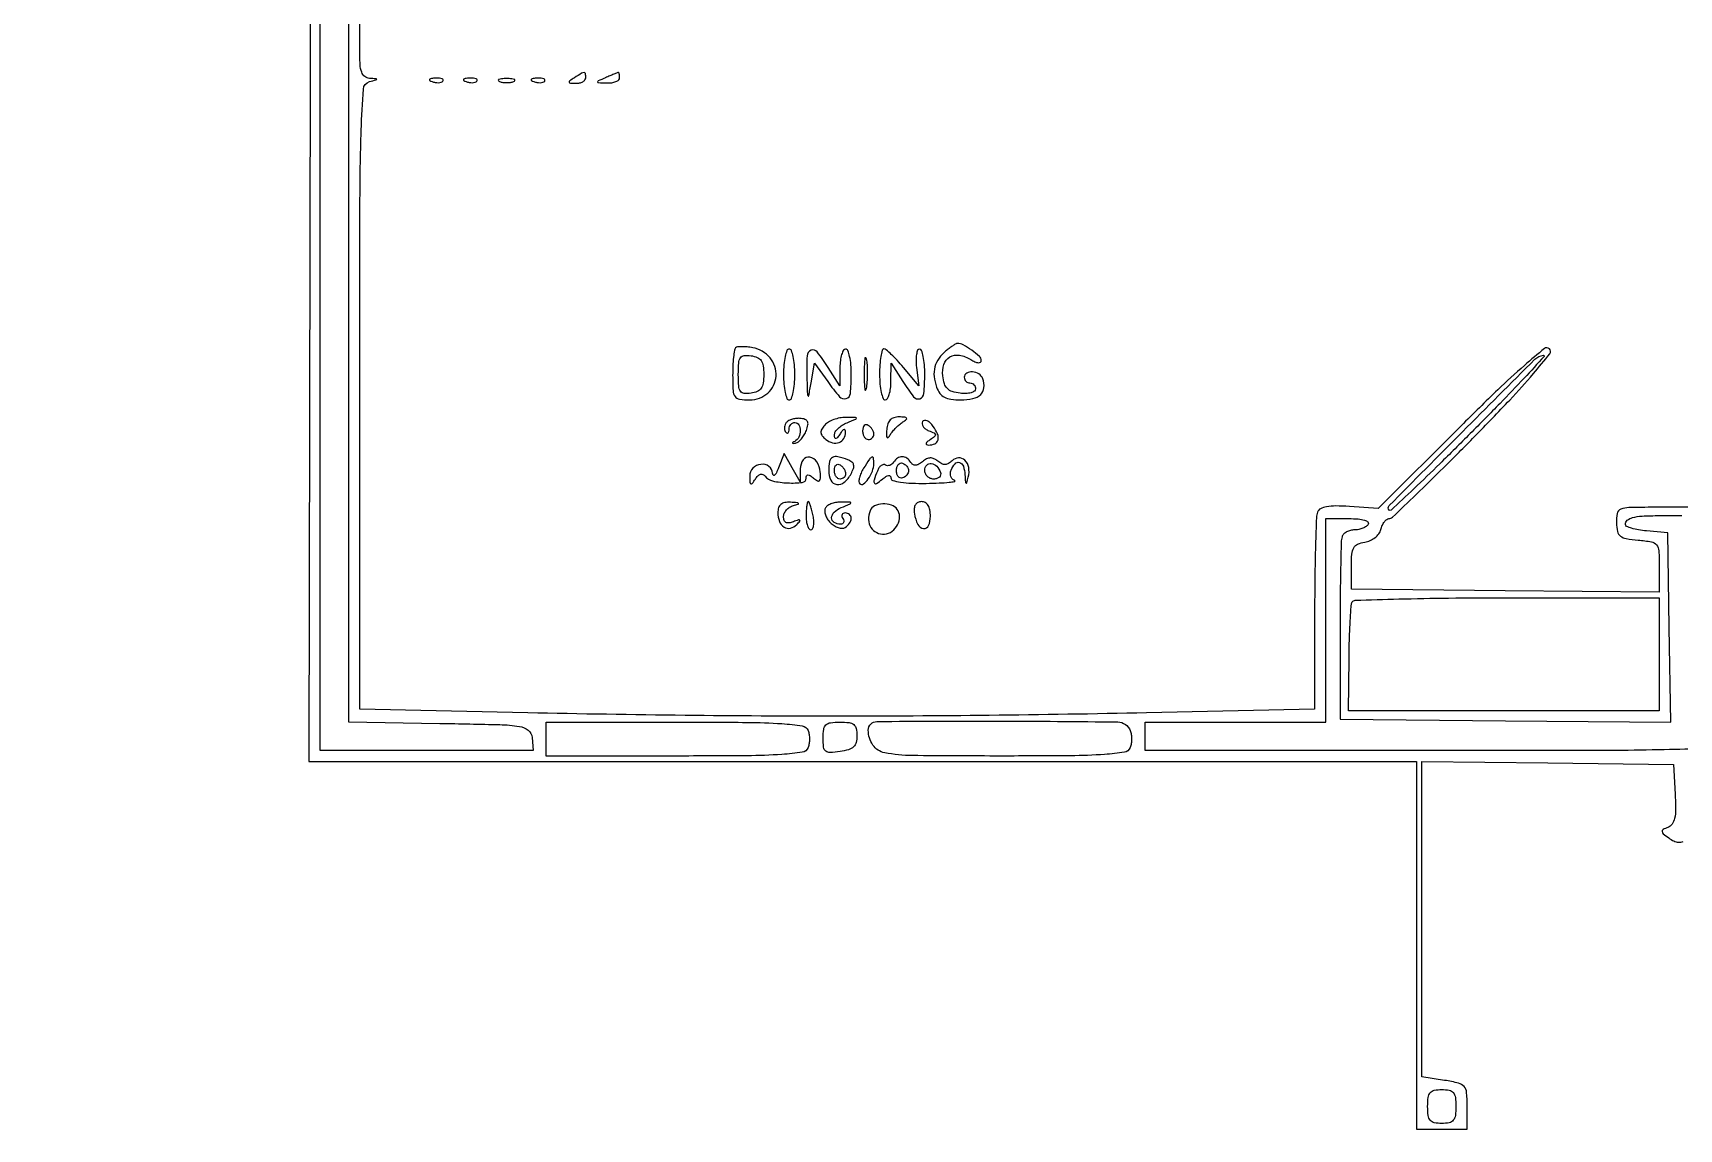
# Model space of a CAD drawing. Extents: x 21 to 512, y 29 to 785.
# Drawn here: x 21.2 to 312.5, y 29 to 222.9 of the extents above; entities that cross this region are included whole.
import ezdxf

# ---------------------------------------------------------------- set-up
doc = ezdxf.new("R2010")
doc.units = 0
doc.header["$MEASUREMENT"] = 0

msp = doc.modelspace()

# ---------------------------------------------------------------- linework, layer by layer
for points in [[(317.228209, 96.282213, -0.000896), (309.856383, 96.108519, -0.003436), (301.396237, 95.982515, -0.00218), (291.537705, 95.946429, -0.000003), (280.018619, 95.954561, -0.000002), (266.451701, 95.964286, -0.000002), (253.030786, 95.974017, -0.000004), (242, 95.982143), (218, 96), (218, 98.5), (218, 101), (234, 101), (250, 101), (250, 119), (250, 137), (254.059017, 137, -0.019531), (255.688628, 136.936318, -0.051222), (256.83874, 136.726474, -0.106919), (257.437431, 136.402624, -0.369423), (257.5, 136, -0.106804), (257.130938, 135.616623, -0.051141), (256.524778, 135.29375, -0.04742), (255.79535, 135.074119, -0.049465), (255.047972, 135, 0.063825), (254.319706, 134.906657, 0.065676), (253.646081, 134.632812, 0.072551), (253.126653, 134.227907, 0.120881), (252.850973, 133.75, 0.063962), (252.705474, 132.818094, 0.001455), (252.596368, 128.314063, 0.003239), (252.517996, 123.030097, 0.002185), (252.493984, 117), (252.5, 101.5), (281.763846, 101.234873), (311.027693, 100.969747), (310.763846, 117.734873), (310.5, 134.5), (306.75, 134.810365, -0.02135), (305.312942, 134.991333, -0.033426), (304.101562, 135.281099, -0.03592), (303.22149, 135.625922, -0.28906), (303, 135.977032, -0.219247), (303.336122, 136.706723, -0.113685), (304.244406, 137.180824, -0.050732), (305.955467, 137.445199, -0.010529), (309.000867, 137.539219), (313, 137.578438)], [(70.332849, 261.972076, 0.000253), (70.225401, 216.25), (70, 94), (168, 94), (266, 94), (266, 61.5), (266, 29), (270.5, 29), (275, 29), (275, 32.988182, 0.020232), (274.899409, 35.473087, 0.159288), (274.459164, 36.52361, 0.156724), (273.480085, 37.120011, 0.019411), (271, 37.615991), (267, 38.255616), (267, 66.14694), (267, 94.038263), (289.25, 93.769132), (311.5, 93.5), (311.802647, 88.238818, -0.01374), (311.882397, 85.579794, -0.054344), (311.709418, 83.955226, -0.09957), (311.270399, 82.953755, -0.149284), (310.523257, 82.370551, 0.030083), (309.669647, 81.982622, 0.299212), (309.489324, 81.654593, 0.202667), (309.694551, 81.259191, 0.015189), (310.671159, 80.498504, 0.049893), (311.579511, 79.964246, 0.094711), (312.40001, 79.760752, 0.097722), (313.2203, 79.876831, 0.055769)], [(315, 139), (308.149086, 139, 0.005302), (303.617679, 138.951949, 0.091673), (302.17453, 138.653331, 0.248058), (301.543586, 137.900621, 0.06208), (301.399086, 136.25, 0.047055), (301.599472, 134.725814, 0.170248), (302.113253, 133.909997, 0.126497), (303.127732, 133.457139, 0.021408), (305.25, 133.189635, -0.021808), (307.618263, 132.889199, -0.18568), (308.522182, 132.351078, -0.15409), (308.920889, 131.294616, -0.013775), (309, 128.423563), (309, 123.967856), (281.75, 124.233928), (254.5, 124.5), (254.5, 128.5, -0.018916), (254.583999, 130.719504, -0.106383), (254.918781, 131.851186, -0.167598), (255.611412, 132.482471, -0.066707), (256.865775, 132.834723, 0.069612), (257.809338, 133.105591, 0.061806), (258.684846, 133.632787, 0.064842), (259.364909, 134.325987, 0.097949), (259.732406, 135.084723, -0.042097), (259.991608, 135.817656, -0.053218), (260.355053, 136.437387, -0.063187), (260.761724, 136.862745, -0.172081), (261.148723, 137, 0.192056), (261.758679, 137.243264, 0.001277), (265.979007, 141.266833, 0.00478), (270.78098, 145.957275, 0.003006), (276.306702, 151.52539, 0.004516), (282.524788, 157.982631, 0.012712), (286.715442, 162.645824, 0.008852), (289.606429, 166.156105, 0.381162), (289.555679, 167.044321, 0.384375), (288.669167, 167.089989, 0.008583), (285.126133, 164.108001, 0.012506), (280.42511, 159.799996, 0.004438), (273.913351, 153.413496), (259.264564, 138.78913), (254.142567, 139.144565, 0.015361), (251.751739, 139.23681, 0.044902), (250.108606, 139.101936, 0.072194), (249.043343, 138.753899, 0.188427), (248.510285, 138.168213, 0.08271), (248.305583, 137.162819, 0.001913), (248.149896, 132.297229, 0.004207), (248.036992, 126.580276, 0.002833), (248, 120.052057), (248, 103.267689), (218.25, 102.634613, -0.002524), (190.409901, 102.18275, -0.002795), (163.5, 102.032299, -0.002795), (136.590099, 102.18275, -0.002524), (108.75, 102.634613), (79, 103.267689), (79, 158.56052, -0.00059), (79.040286, 192.685783, -0.007255), (79.25998, 205.706984, -0.010598), (79.64278, 212.981307, -0.320718), (80.75, 214.310674, 0.001923), (81.926177, 214.622879, 0.339035), (82, 214.719237, 0.392517), (81.923939, 214.801199, 0.002113), (80.75, 214.883999, -0.147358), (79.883098, 215.209115, -0.148528), (79.3433, 215.958101, -0.069301), (79.069404, 217.373057, -0.013208), (79, 220), (79, 225)]]:
    msp.add_lwpolyline(points, format="xyb")
for points in [[(77, 200.024771), (77, 101.049543), (93.16807, 100.774771, -0.001897), (103.779518, 100.554161, -0.032208), (107.259618, 100.243702, -0.133547), (108.826652, 99.545992, -0.206165), (109.500951, 98.25), (109.665762, 96), (90.832881, 96), (72, 96), (72, 197.5), (72, 299), (74.5, 299), (77, 299)], [(117, 215, 0.011213), (116.169589, 214.436556, 0.309569), (116.083458, 214.201904, 0.327416), (116.271084, 214.047261, 0.011938), (117.25, 214.015313, 0.055234), (117.919445, 214.083567, 0.075283), (118.485938, 214.298248, 0.095191), (118.865757, 214.619685, 0.17131), (119, 215, 0.042895), (118.938046, 215.720828, 0.364836), (118.707705, 215.914708, 0.137048), (118.26282, 215.790433, 0.007234)], [(122.5, 215, 0.003751), (121.185338, 214.423348, 0.368608), (121.104278, 214.252774, 0.326773), (121.261086, 214.12689, 0.003386), (122.75, 214.070285, 0.042539), (123.611453, 214.116676, 0.063338), (124.339062, 214.314396, 0.084397), (124.831198, 214.623102, 0.213708), (125, 215, 0.023697), (124.982054, 215.378436, 0.042003), (124.926563, 215.685604, 0.057039), (124.846243, 215.888676, 0.352125), (124.75, 215.929715, 0.028259), (124.579165, 215.871091, 0.001191), (123.985937, 215.627618, 0.002049), (123.284381, 215.334359, 0.001455)], [(91.8125, 214.316886, 0.051402), (92.359369, 214.160852, 0.05415), (92.916927, 214.123424, 0.060344), (93.402231, 214.202593, 0.126455), (93.729167, 214.395833, 0.296942), (93.77538, 214.614691, 0.208169), (93.592839, 214.799335, 0.077125), (93.112848, 214.910055, 0.028489), (92.416667, 214.921053, 0.018894), (91.670344, 214.862007, 0.168741), (91.37858, 214.720685, 0.470617), (91.395823, 214.538436, 0.054073)], [(97.8125, 214.316886, 0.051402), (98.359369, 214.160852, 0.05415), (98.916927, 214.123424, 0.060344), (99.402231, 214.202593, 0.126455), (99.729167, 214.395833, 0.296942), (99.77538, 214.614691, 0.208169), (99.592839, 214.799335, 0.077125), (99.112848, 214.910055, 0.028489), (98.416667, 214.921053, 0.018894), (97.670344, 214.862007, 0.168741), (97.37858, 214.720685, 0.470617), (97.395823, 214.538436, 0.054073)], [(103.75, 214.337719, 0.057986), (104.320008, 214.181385, 0.037979), (105, 214.12966, 0.037979), (105.679992, 214.181385, 0.057986), (106.25, 214.337719, 0.174857), (106.459382, 214.525001, 0.447206), (106.398438, 214.693942, 0.078554), (105.89144, 214.810911, 0.017491), (105, 214.842105, 0.017491), (104.10856, 214.810911, 0.078554), (103.601562, 214.693942, 0.447206), (103.540618, 214.525001, 0.174857)], [(109.8125, 214.316886, 0.051402), (110.359369, 214.160852, 0.05415), (110.916927, 214.123424, 0.060344), (111.402231, 214.202593, 0.126455), (111.729167, 214.395833, 0.296942), (111.77538, 214.614691, 0.208169), (111.592839, 214.799335, 0.077125), (111.112848, 214.910055, 0.028489), (110.416667, 214.921053, 0.018894), (109.670344, 214.862007, 0.168741), (109.37858, 214.720685, 0.470617), (109.395823, 214.538436, 0.054073)], [(145.523502, 167.190169, 0.158802), (145.317292, 166.784641, 0.01202), (145.153779, 165.547529, 0.01562), (145.038125, 164.031383, 0.011225), (145, 162.333333, 0.013179), (145.071076, 159.637154, 0.139946), (145.424314, 158.608549, 0.208699), (146.210634, 158.125993, 0.034747), (148.021439, 158, 0.182838), (151.232836, 159.214943, 0.200069), (152.683725, 162.199351, 0.191067), (151.609987, 165.439488, 0.172772), (148.553809, 167.234465, 0.022247), (147.555631, 167.379609, 0.02864), (146.629599, 167.419125, 0.028903), (145.877467, 167.36457, 0.165281)], [(154, 162.5, 0.020945), (154.072283, 160.775243, 0.033738), (154.29375, 159.321875, 0.036969), (154.611488, 158.267028, 0.31052), (155, 158, 0.31052), (155.388512, 158.267028, 0.036969), (155.70625, 159.321875, 0.033738), (155.927717, 160.775243, 0.020945), (156, 162.5, 0.020945), (155.927717, 164.224757, 0.033738), (155.70625, 165.678125, 0.036969), (155.388512, 166.732972, 0.31052), (155, 167, 0.31052), (154.611488, 166.732972, 0.036969), (154.29375, 165.678125, 0.033738), (154.072283, 164.224757, 0.020945)], [(158.131641, 162.25, 0.000985), (158.225576, 159.0857, 0.127883), (158.334902, 158.713968, 0.690281), (158.470862, 158.738423, 0.002403), (158.881641, 161), (159.5, 164.5), (161.818094, 161.25, 0.022695), (163.925061, 158.56278, 0.295941), (165.086123, 158.222611, 0.305504), (165.841512, 159.142828, 0.023591), (166, 162.5, 0.020945), (165.927717, 164.224757, 0.033738), (165.70625, 165.678125, 0.036969), (165.388512, 166.732972, 0.31052), (165, 167, 0.265986), (164.613851, 166.77894, 0.056987), (164.288801, 166.045312, 0.045411), (164.062261, 164.995171, 0.02914), (163.983153, 163.75), (163.966306, 160.5), (161.884952, 163.75, 0.023214), (159.952481, 166.479748, 0.333763), (158.87314, 166.771588, 0.292426), (158.175837, 165.798158, 0.020084)], [(171, 162.5, 0.020945), (171.072283, 160.775243, 0.033738), (171.29375, 159.321875, 0.036969), (171.611488, 158.267028, 0.31052), (172, 158, 0.265986), (172.386149, 158.22106, 0.056987), (172.711199, 158.954688, 0.045411), (172.937739, 160.004829, 0.02914), (173.016847, 161.25), (173.033694, 164.5), (175.115048, 161.25, 0.023307), (177.025035, 158.553071, 0.314623), (178.119592, 158.216472, 0.301347), (178.850435, 159.131191, 0.022188), (179, 162.5, 0.019405), (178.933034, 164.224862, 0.031407), (178.727641, 165.678125, 0.032946), (178.433904, 166.743345, 0.319187), (178.07282, 167, 0.303288), (177.742324, 166.779221, 0.057351), (177.532606, 166.045312, 0.044181), (177.453256, 164.995681, 0.026663), (177.535794, 163.75), (177.925948, 160.5), (175.212974, 163.759015, 0.012773), (174.119115, 165.006787, 0.017953), (173.076624, 166.058046, 0.014334), (172.173542, 166.85816, 0.178967), (171.75, 167.009015, 0.337292), (171.455852, 166.779479, 0.023183), (171.220313, 165.680773, 0.025545), (171.054089, 164.225706, 0.015668)], [(182.830866, 166.75, 0.065904), (181.518823, 165.372196, 0.092505), (180.789677, 163.842696, 0.091432), (180.656536, 162.139449, 0.06297), (181.099177, 160.25, 0.069735), (181.688014, 159.159573, 0.11314), (182.482396, 158.475267, 0.089715), (183.633425, 158.110591, 0.031979), (185.360787, 158, 0.053376), (187.528726, 158.232093, 0.138728), (188.902108, 158.962873, 0.182368), (189.470742, 160.154208, 0.105434), (189.269359, 161.75, 0.170632), (188.597455, 162.591792, 0.121299), (187.440727, 162.972218, 0.153516), (186.419736, 162.734952, 0.265435), (186, 162, 0.099038), (186.076342, 161.618362, 0.097945), (186.29375, 161.29375, 0.097945), (186.618362, 161.076342, 0.099038), (187, 161, -0.105805), (187.381547, 160.918347, -0.099294), (187.70625, 160.686738, -0.096216), (187.923904, 160.340671, -0.09266), (188, 159.933578, -0.249719), (187.795321, 159.549316, -0.081602), (187.192187, 159.273366, -0.058686), (186.303493, 159.139948, -0.036601), (185.25, 159.183578, -0.046943), (183.865884, 159.476243, -0.121604), (182.999361, 160.00064, -0.121414), (182.475622, 160.868618, -0.046721), (182.183029, 162.255686, -0.107813), (182.387052, 164.283497, -0.183693), (183.442181, 165.592539, -0.175681), (185.14203, 165.904036, -0.098232), (187.132466, 165.149347, 0.032933), (187.875158, 164.750906, 0.081072), (188.470729, 164.589425, 0.166197), (188.843743, 164.675349, 0.259343), (189, 164.956342, 0.212324), (188.673137, 165.691369, 0.027926), (187.311082, 166.788515, 0.031121), (185.802923, 167.734119, 0.125099), (184.756871, 168, 0.132951), (184.535117, 167.939974, 0.011744), (184.03658, 167.632812, 0.014709), (183.452393, 167.228763, 0.010928)], [(150.5, 162.5, -0.034859), (150.394141, 160.983449, -0.114571), (150.035871, 160.052922, -0.142929), (149.357964, 159.492064, -0.066642), (148.25, 159.180449, -0.059275), (147.025515, 159.152687, -0.223457), (146.382619, 159.534078, -0.132534), (146.070752, 160.438254, -0.017153), (146, 162.5, -0.017153), (146.070752, 164.561746, -0.132534), (146.382619, 165.465922, -0.223457), (147.025515, 165.847313, -0.059275), (148.25, 165.819551, -0.066642), (149.357964, 165.507936, -0.142929), (150.035871, 164.947078, -0.114571), (150.394141, 164.016551, -0.034859)], [(168.286014, 162.5, 0.006817), (168.315278, 160.711719, 0.040183), (168.418418, 159.780601, 0.720633), (168.561388, 159.761725, 0.075924), (168.717581, 160.26375, 0.022548), (168.846293, 161.485188, 0.015659), (168.885962, 162.872547, 0.015827), (168.839977, 164.209518, 0.031163), (168.703931, 165.26375, 0.248898), (168.549185, 165.455688, 0.49082), (168.403147, 165.374351, 0.030832), (168.307632, 164.29708, 0.00738)], [(275.534935, 152.035002, -0.002758), (270.160823, 146.709663, -0.004598), (265.570406, 142.292846, -0.00085), (261.515387, 138.475391, -0.40491), (261.186027, 138.480639, -0.412989), (261.184324, 139.295096, -0.000488), (274.162131, 152.356418, -0.00076), (286.978912, 165.191418, -0.173432), (288.486603, 165.903309, -0.688771), (288.60645, 165.662737, -0.001781), (285.089024, 161.869379, -0.005305), (280.811175, 157.385107, -0.002997)], [(154.419555, 153.869837, 0.066094), (154.227496, 153.44158, 0.069436), (154.158093, 152.985249, 0.077084), (154.217073, 152.571452, 0.123104), (154.399864, 152.266802, 0.132256), (154.627352, 152.135822, 0.259615), (154.82371, 152.185665, 0.153621), (154.958272, 152.426605, 0.051163), (155, 152.833333, -0.084383), (155.07573, 153.278867, -0.093242), (155.29375, 153.657292, -0.100475), (155.618559, 153.910364, -0.115918), (156, 154, -0.266957), (156.702946, 153.595888, -0.134498), (156.97459, 152.574388, -0.109934), (156.703468, 151.39776, -0.167785), (155.975, 150.658333, 0.018633), (155.62569, 150.468568, 0.404445), (155.597571, 150.365857, 0.308326), (155.708602, 150.309291, 0.01569), (156.129497, 150.376499, 0.118197), (156.634568, 150.6051, 0.0496), (157.179177, 151.122151, 0.045363), (157.677074, 151.81727, 0.044176), (158.04656, 152.596826, 0.042002), (158.320901, 153.586709, 0.170365), (158.228145, 154.195965, 0.196267), (157.788752, 154.562033, 0.05802), (156.911752, 154.731694, 0.051065), (156.149572, 154.71122, 0.051057), (155.407316, 154.536703, 0.055852), (154.792713, 154.243947, 0.115788)], [(161.292221, 153.549367, 0.048092), (160.755893, 152.805676, 0.153548), (160.62157, 152.216001, 0.152945), (160.848781, 151.654141, 0.047598), (161.498416, 151.001314, 0.111275), (162.666255, 150.406496, 0.15326), (163.83439, 150.470464, 0.169347), (164.677435, 151.172477, 0.139334), (164.984687, 152.309017, 0.102799), (164.904291, 152.672401, 0.37991), (164.707316, 152.760849, 0.147021), (164.402546, 152.554112, 0.027275), (164, 152, -0.018424), (163.53939, 151.341779, -0.178283), (163.257184, 151.160687, -0.412355), (163.07533, 151.27586, -0.053067), (163.015313, 151.782224, -0.143514), (163.171263, 152.338906, -0.059583), (163.665436, 152.953459, -0.052258), (164.390359, 153.527906, -0.045906), (165.25, 153.968838, 0.002255), (166.819999, 154.60814, 0.377051), (166.895628, 154.761382, 0.334099), (166.751986, 154.87361, 0.002055), (165, 154.898576, 0.048885), (163.954193, 154.806778, 0.040959), (162.87959, 154.512703, 0.042738), (161.935242, 154.074549, 0.082702)], [(172.257071, 152.762608, 0.013463), (172.207474, 151.735726, 0.169185), (172.325619, 151.371742, 0.475229), (172.545073, 151.364174, 0.041128), (172.926233, 151.880642, -0.035622), (173.34602, 152.46274, -0.021429), (173.919718, 153.092491, -0.021406), (174.547083, 153.672604, -0.034711), (175.131966, 154.102721, 0.030724), (175.731656, 154.53641, 0.402984), (175.760849, 154.78458, 0.216979), (175.458557, 154.947533, 0.01489), (174.462804, 154.984687, 0.075104), (173.545239, 154.853126, 0.124831), (172.879172, 154.45322, 0.11666), (172.455567, 153.761426, 0.060569)], [(168, 152.559017, 0.062283), (168.074545, 151.962904, 0.080552), (168.29375, 151.457961, 0.097988), (168.618621, 151.120018, 0.153634), (169, 151, 0.092995), (169.381732, 151.071618, 0.096318), (169.70625, 151.276414, 0.099231), (169.923444, 151.581949, 0.105429), (170, 151.940983, 0.089642), (169.926698, 152.346558, 0.053229), (169.70625, 152.7871, 0.051032), (169.382515, 153.193797, 0.06081), (169, 153.5, 0.139169), (168.620352, 153.607943, 0.191142), (168.29375, 153.478525, 0.138808), (168.073267, 153.110654, 0.066118)], [(178.601744, 154.164626, 0.173295), (178.513007, 153.749095, 0.119679), (178.689018, 153.29666, 0.089953), (179.114811, 152.873637, 0.059145), (179.727718, 152.55099, -0.021545), (180.647478, 152.15179, -0.246239), (180.874587, 151.843779, -0.270952), (180.739871, 151.503254, -0.025248), (179.971975, 150.961518, 0.026293), (179.419164, 150.569788, 0.154478), (179.222225, 150.278941, 0.388382), (179.314084, 150.089856, 0.091456), (179.690983, 150.015313, 0.113739), (180.791588, 150.2541, 0.225859), (181.344557, 150.929056, 0.161592), (181.261432, 151.988519, 0.05823), (180.507325, 153.320869, 0.045595), (179.96052, 153.941182, 0.085289), (179.40499, 154.310733, 0.137385), (178.933746, 154.378956, 0.225703)], [(153.133384, 146, -0.020394), (152.739388, 145.126115, -0.093514), (152.403845, 144.685491, -0.43551), (152.184651, 144.70483, -0.156271), (152.063386, 145.035714, 0.229759), (151.418258, 146.236719, 0.189491), (149.995084, 146.602614, 0.167904), (148.574853, 145.906734, 0.200113), (148.015313, 144.535714, 0.011564), (148.049245, 143.428913, 0.262067), (148.214186, 143.169521, 0.368802), (148.467617, 143.224822, 0.017102), (149.015313, 144, -0.051604), (149.477565, 144.56695, -0.126425), (149.937852, 144.837968, -0.178539), (150.368262, 144.806611, -0.125964), (150.75, 144.5, 0.181626), (152.068788, 143.65849, 0.040556), (154.763718, 143.312855, 0.040815), (157.323912, 143.40274, 0.380438), (158, 144.162701, -0.099213), (158.083853, 144.581129, -0.307274), (158.31292, 144.730881, -0.14443), (158.705616, 144.607637, -0.025441), (159.331606, 144.139755, 0.043331), (160.000321, 143.676232, 0.333469), (160.355811, 143.720626, 0.201698), (160.536628, 144.142687, 0.020018), (160.499133, 145.26731, 0.122405), (159.919471, 147.034504, 0.216861), (158.663643, 147.862924, 0.282162), (157.478998, 147.370428, 0.154083), (156.964565, 145.823324), (156.929129, 143.5), (155.534562, 146), (154.139995, 148.5)], [(162, 145.5, 0.111941), (162.384332, 143.804837, 0.248435), (163.417571, 143.038947, 0.217697), (164.755378, 143.420509, 0.093485), (165.946502, 144.900039, 0.037698), (166.373213, 145.865825, 0.139885), (166.414514, 146.523541, 0.178812), (166.104029, 147.008862, 0.070458), (165.399899, 147.400039, 0.034084), (163.643185, 147.940119, 0.187072), (162.67875, 147.80446, 0.220614), (162.152456, 147.077929, 0.048197)], [(165, 144.940983, -0.105429), (164.923444, 144.581949, -0.099231), (164.70625, 144.276414, -0.096318), (164.381732, 144.071618, -0.092995), (164, 144, -0.153634), (163.618621, 144.120018, -0.097988), (163.29375, 144.457961, -0.080552), (163.074545, 144.962904, -0.062283), (163, 145.559017, -0.066118), (163.073267, 146.110654, -0.138808), (163.29375, 146.478525, -0.191142), (163.620352, 146.607943, -0.139169), (164, 146.5, -0.06081), (164.382515, 146.193797, -0.051032), (164.70625, 145.7871, -0.053229), (164.926698, 145.346558, -0.089642)], [(168.171259, 145.902621, 0.032703), (167.715422, 145.053876, 0.045145), (167.429388, 144.238147, 0.053309), (167.334092, 143.564384, 0.207761), (167.485085, 143.181582, 0.371136), (168.142437, 143.132425, 0.081085), (169.001118, 144.012909, 0.062565), (169.727301, 145.387308, 0.087438), (169.984687, 146.75, 0.037013), (169.923697, 147.736557, 0.505512), (169.653894, 147.883588, 0.137075), (169.197815, 147.491906, 0.007629)], [(173.489919, 146.983688, -0.07983), (173.187616, 146.634034, -0.091224), (172.80364, 146.415897, -0.100758), (172.399095, 146.361422, -0.122251), (172.035686, 146.477945, 0.183919), (171.673486, 146.547528, 0.117049), (171.274586, 146.375571, 0.08591), (170.897154, 145.977945, 0.055443), (170.604785, 145.412469, 0.011604), (170.027847, 143.797943, 0.224904), (170.091014, 143.284671, 0.4251), (170.45515, 143.210103, 0.022704), (171.5, 144, -0.031438), (172.128388, 144.458041, -0.109998), (172.59685, 144.627929, -0.252775), (172.879597, 144.519434, -0.179188), (173, 144.194254, 0.33495), (173.327263, 143.760537, 0.031507), (174.714995, 143.457513, 0.028232), (176.694574, 143.267798, 0.013506), (179.25, 143.236915, 0.006239), (181.569918, 143.300509, 0.014319), (183.313377, 143.42016, 0.027033), (184.29677, 143.570003, 0.765505), (184.306177, 143.729714, -0.123035), (183.893544, 143.9929, -0.105673), (183.624841, 144.433508, -0.095339), (183.543032, 144.986173, -0.080992), (183.663166, 145.564608, -0.088853), (184.355283, 146.709741, -0.301289), (185.157132, 146.92703, -0.23655), (185.833067, 146.251351, -0.067481), (186.116001, 144.75, 0.003728), (186.191261, 143.475171, 0.233825), (186.301225, 143.285681, 0.507872), (186.433278, 143.334524, 0.006188), (186.709782, 144.35622, 0.106281), (186.77694, 146.027663, 0.155483), (186.101873, 147.324016, 0.214108), (184.982214, 147.745908, 0.182978), (183.823794, 147.223794, -0.060657), (183.199108, 146.73472, -0.128718), (182.614209, 146.562063, -0.125475), (182.00967, 146.696382, -0.05617), (181.323794, 147.146238, 0.061574), (180.625597, 147.593495, 0.118852), (179.980267, 147.731139, 0.113683), (179.32364, 147.561485, 0.053423), (178.589028, 147.073886, -0.043282), (177.918193, 146.608797, -0.115588), (177.36394, 146.443671, -0.160707), (176.907337, 146.564792, -0.110253), (176.530011, 146.951442, 0.100492), (175.836821, 147.689755, 0.152667), (175.005947, 147.95921, 0.154674), (174.177506, 147.70629, 0.103871)], [(176.15, 145.5, -0.102038), (176.069583, 145.110048, -0.070382), (175.834219, 144.723802, -0.066918), (175.485911, 144.399741, -0.073624), (175.075, 144.191667, -0.159683), (174.666526, 144.189601, -0.143818), (174.315781, 144.428177, -0.107546), (174.079656, 144.888977, -0.064908), (174, 145.5, -0.064908), (174.079656, 146.111023, -0.107546), (174.315781, 146.571823, -0.143818), (174.666526, 146.810399, -0.159683), (175.075, 146.808333, -0.073624), (175.485911, 146.600259, -0.066918), (175.834219, 146.276198, -0.070382), (176.069583, 145.889952, -0.102038)], [(181.770833, 145.1875, -0.134046), (181.795817, 144.735738, -0.144529), (181.585286, 144.348828, -0.119977), (181.158616, 144.089234, -0.077096), (180.583333, 144, -0.099038), (179.979073, 144.120875, -0.097945), (179.465104, 144.465104, -0.097945), (179.120875, 144.979073, -0.099038), (179, 145.583333, -0.190724), (179.346973, 146.459866, -0.244413), (180.153639, 146.742973, -0.165501), (181.122932, 146.250696, -0.113253)], [(153, 138.059017, 0.091241), (153.286332, 136.502989, 0.16201), (154.102794, 135.503984, 0.201619), (155.213586, 135.317335, 0.140395), (156.337132, 135.946378, 0.01461), (156.88933, 136.536488, 0.417676), (156.876438, 136.724953, 0.264908), (156.639876, 136.771253, 0.00978), (155.75, 136.452257, -0.050788), (154.964196, 136.2413, -0.156501), (154.426663, 136.322374, -0.195403), (154.109234, 136.680902, -0.084885), (154, 137.319687, -0.104934), (154.131652, 137.940086, -0.075861), (154.514062, 138.537176, -0.071957), (155.081222, 139.020795, -0.076847), (155.75, 139.310674, 0.01159), (156.5883, 139.550633, 0.541772), (156.62878, 139.693656, 0.197309), (156.392295, 139.812001, 0.005718), (155.25, 139.883999, 0.052813), (154.2131, 139.827934, 0.131228), (153.524861, 139.520164, 0.148583), (153.132852, 138.940118, 0.074966)], [(158, 137.5, 0.032714), (158.062724, 136.542347, 0.050289), (158.253015, 135.734375, 0.064968), (158.530586, 135.176307, 0.249889), (158.861328, 135, 0.285831), (159.156008, 135.183445, 0.076393), (159.329256, 135.734375, 0.053628), (159.365641, 136.541823, 0.031701), (159.244751, 137.5, 0.013875), (159.033865, 138.4582, 0.021857), (158.7946, 139.265625, 0.017542), (158.556361, 139.885601, 0.300822), (158.383423, 140, 0.347462), (158.232649, 139.880837, 0.020244), (158.11263, 139.265625, 0.023639), (158.027631, 138.458419, 0.014412)], [(161.440693, 138.904039, 0.143902), (161.294688, 138.371796, 0.073651), (161.409514, 137.682822, 0.063473), (161.753854, 136.949416, 0.054971), (162.285714, 136.285714, 0.054971), (162.949416, 135.753854, 0.063473), (163.682822, 135.409514, 0.073651), (164.371796, 135.294688, 0.143902), (164.904039, 135.440693, 0.100279), (165.681388, 136.169915, 0.151905), (165.967332, 137.04466, 0.216637), (165.672066, 137.719854, 0.185036), (164.940983, 138, 0.108972), (164.586039, 137.921712, 0.182303), (164.3746, 137.70625, 0.161196), (164.343488, 137.3821, 0.082592), (164.5, 137, -0.076764), (164.661825, 136.617617, -0.154201), (164.642737, 136.29375, -0.186277), (164.449529, 136.079239, -0.117858), (164.118034, 136, -0.138862), (162.965348, 136.326423, -0.266522), (162.520908, 137.143958, -0.198559), (162.968844, 138.160608, -0.095879), (164.185755, 138.945072, 0.002039), (165.799861, 139.600083, 0.270722), (165.924102, 139.762685, 0.438643), (165.821525, 139.883715, 0.003019), (164.309017, 139.936614, 0.046502), (163.420674, 139.879669, 0.047185), (162.562666, 139.659442, 0.051597), (161.857293, 139.319881, 0.116896)], [(177.180449, 137.828328, 0.077969), (177.754387, 135.984177, 0.246964), (178.766881, 135.247168, 0.341983), (179.665004, 135.754328, 0.099758), (180, 137.416667, 0.043744), (179.902284, 138.531429, 0.093042), (179.598108, 139.338523, 0.12769), (179.099007, 139.823287, 0.129929), (178.430449, 140, 0.108654), (177.772879, 139.855398, 0.155126), (177.334992, 139.454992, 0.118091), (177.135679, 138.780163, 0.049589)], [(169.323439, 138.400484, 0.099278), (169.054491, 136.819503, 0.132045), (169.472295, 135.429447, 0.145155), (170.48901, 134.523312, 0.129426), (171.884111, 134.266224, 0.141905), (173.208678, 134.760433, 0.114946), (174.193103, 135.922403, 0.118951), (174.542043, 137.365839, 0.158896), (174.127432, 138.639302, 0.155349), (173.084499, 139.403962, 0.093796), (171.552996, 139.615683, 0.0986), (170.114167, 139.254051, 0.192731)], [(309, 113), (309, 103), (281.484215, 103), (253.968429, 103), (254.087323, 112.25, -0.004495), (254.165944, 115.848842, -0.006646), (254.305216, 119.003125, -0.003328), (254.476071, 121.666078, -0.119429), (254.662126, 122.25, -0.253708), (255.186435, 122.555565, -0.000843), (262.898025, 122.779687, -0.004236), (271.697362, 122.945988, -0.002606), (282.059017, 123), (309, 123)], [(158.361626, 99.5, -0.055611), (158.540124, 98.816089, -0.036064), (158.599063, 98, -0.036064), (158.540124, 97.183911, -0.055611), (158.361626, 96.5, -0.269212), (157.323118, 95.662884, -0.022167), (153.729218, 95.272666, -0.013958), (147.549679, 95.050634, -0.002), (134.893011, 95), (112, 95), (112, 98), (112, 101), (134.893011, 101, -0.002), (147.549679, 100.949366, -0.013958), (153.729218, 100.727334, -0.022167), (157.323118, 100.337116, -0.269212)], [(167, 98.613499, -0.062036), (166.849515, 97.405278, -0.14278), (166.389608, 96.622979, -0.117669), (165.512926, 96.119368, -0.035373), (164, 95.786692, -0.024093), (162.251941, 95.615624, -0.182322), (161.476377, 95.865178, -0.198123), (161.094514, 96.551679, -0.029119), (161, 98.173193, -0.035435), (161.110777, 99.734334, -0.169967), (161.515317, 100.514433, -0.159865), (162.334255, 100.898608, -0.030406), (164, 101, -0.030107), (165.592042, 100.90405, -0.138781), (166.435732, 100.551125, -0.173117), (166.86697, 99.857091, -0.053334)], [(215.361626, 99.5, -0.055611), (215.540124, 98.816089, -0.036064), (215.599063, 98, -0.036064), (215.540124, 97.183911, -0.055611), (215.361626, 96.5, -0.267845), (214.331687, 95.66545, -0.023019), (210.83062, 95.273284, -0.014314), (204.804372, 95.050859, -0.002067), (192.5, 95, -0.002402), (176.795042, 95.075439, -0.045769), (171.921974, 95.569696, -0.196115), (169.820538, 96.946094, -0.15206), (169, 99.581787, -0.41176), (170.513405, 101.107935, -0.002537), (191.866479, 101.178621, -0.002699), (213.17107, 101.02605, -0.3071)], [(273, 33, -0.030103), (272.902765, 31.386401, -0.144586), (272.541667, 30.55, -0.173074), (271.824437, 30.126572, -0.047675), (270.5, 30, -0.047675), (269.175563, 30.126572, -0.173074), (268.458333, 30.55, -0.144586), (268.097235, 31.386401, -0.030103), (268, 33, -0.030103), (268.097235, 34.613599, -0.144586), (268.458333, 35.45, -0.173074), (269.175563, 35.873428, -0.047675), (270.5, 36, -0.047675), (271.824437, 35.873428, -0.173074), (272.541667, 35.45, -0.144586), (272.902765, 34.613599, -0.030103)]]:
    msp.add_lwpolyline(points, format="xyb", close=True)

doc.saveas('drawing.dxf')
